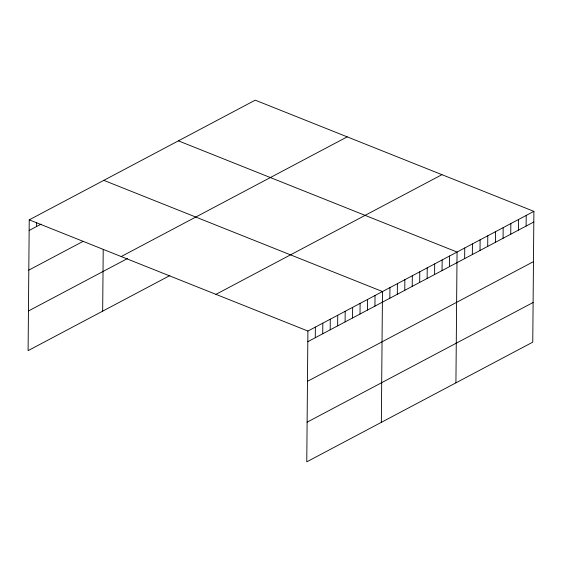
<?xml version="1.0" encoding="UTF-8"?>
<svg xmlns="http://www.w3.org/2000/svg" width="562" height="562" viewBox="0 0 562 562"><rect width="100%" height="100%" fill="white"/><g stroke="black" fill="none" stroke-linecap="round" stroke-linejoin="round"><path stroke-width="0.84" d="M533.9 211.361L307.906 331.046L306.768 461.838L532.762 342.153L533.9 211.361L255.232 100.162L29.238 219.847L28.1 350.639L169.794 275.598M36.607 226.521L36.642 222.44M102.677 311.144L103.218 249.359M315.275 337.727L315.366 327.098M322.728 333.772L322.82 323.15M330.189 329.824L330.28 319.195M337.643 325.876L337.741 315.247M345.103 321.928L345.194 311.299M352.564 317.973L352.655 307.351M360.017 314.025L360.109 303.403M367.478 310.076L367.569 299.448M374.931 306.128L375.03 295.5M381.345 422.343L382.483 291.552L103.815 180.353M389.852 298.225L389.944 287.603M397.306 294.277L397.397 283.648M404.766 290.329L404.858 279.7M412.22 286.381L412.318 275.752M419.681 282.426L419.772 271.804M427.141 278.478L427.232 267.856M434.595 274.53L434.686 263.901M442.055 270.582L442.146 259.953M449.509 266.634L449.607 256.005M455.923 382.848L457.061 252.057L178.4 140.851M464.655 258.611L464.746 247.983M472.34 254.544L472.431 243.915M480.018 250.476L480.117 239.848M487.704 246.402L487.795 235.78M495.389 242.334L495.48 231.706M503.074 238.267L503.166 227.638M510.753 234.199L510.851 223.571M518.438 230.125L518.529 219.503M526.123 226.057L526.215 215.429M29.147 230.476L41.082 224.154M28.803 270.125L83.246 241.295M121.202 256.546L347.197 136.861M28.444 310.983L127.637 258.457M215.948 294.348L441.943 174.67M307.814 341.675L533.809 221.99M307.47 381.324L533.464 261.646M307.112 422.181L533.106 302.497M29.238 219.847L307.906 331.046"/></g></svg>
